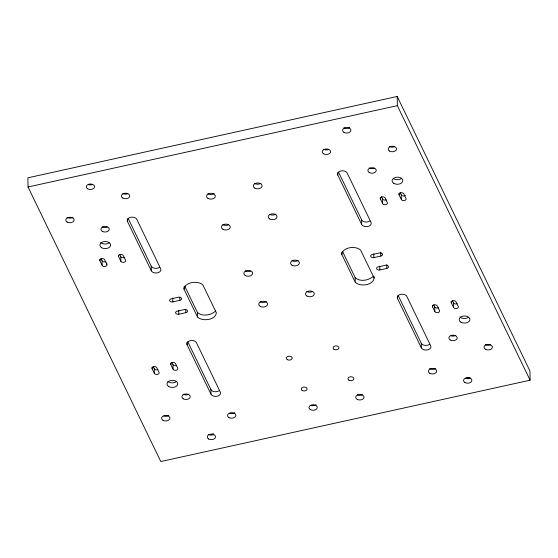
<?xml version="1.0" encoding="UTF-8"?>
<svg xmlns="http://www.w3.org/2000/svg" width="558" height="558" viewBox="0 0 558 558"><rect width="100%" height="100%" fill="white"/><g stroke="black" fill="none" stroke-linecap="round" stroke-linejoin="round"><path stroke-width="0.84" d="M373.567 276.168C369.012 280.444 359.896 282.292 355.153 277.584L342.473 251.365M215.674 311.064C211.064 315.179 202.087 317.035 197.379 312.341L184.698 286.115M397.205 96.457L27.9 177.8L28.046 186.986L160.795 461.543L530.1 380.2L529.954 371.014L397.205 96.457L397.352 105.643L530.1 380.2M28.046 186.986L397.352 105.643M172.82 301.878L179.836 300.33A2.455 1.625 -0.9 0 0 181.427 298.272A2.455 1.625 -0.9 0 0 178.344 297.247L171.327 298.795A2.455 1.625 -0.9 0 0 169.737 300.846A2.455 1.625 -0.9 0 0 172.82 301.878L172.764 298.049M373.839 257.601L380.849 256.059A2.455 1.625 -0.9 0 0 382.439 254.002A2.455 1.625 -0.9 0 0 379.356 252.969L372.346 254.518A2.455 1.625 -0.9 0 0 370.756 256.575A2.455 1.625 -0.9 0 0 373.839 257.601L373.776 253.771M178.79 314.217L185.8 312.668A2.455 1.625 -0.9 0 0 187.39 310.618A2.455 1.625 -0.9 0 0 184.307 309.585L177.298 311.134A2.455 1.625 -0.9 0 0 175.707 313.191A2.455 1.625 -0.9 0 0 178.79 314.217L178.727 310.387M379.803 269.939L386.813 268.398A2.455 1.625 -0.9 0 0 388.403 266.34A2.455 1.625 -0.9 0 0 385.32 265.308L378.31 266.857A2.455 1.625 -0.9 0 0 376.72 268.914A2.455 1.625 -0.9 0 0 379.803 269.939L379.74 266.11M209.564 434.752L213.819 433.817M469.969 377.396L465.714 378.331A4.171 2.762 -0.9 0 0 469.885 378.164M355.223 282.181C359.875 287.07 373.455 285.403 374.118 278.017L360.698 250.256C356.046 245.367 342.459 247.034 341.796 254.42L355.223 282.181L355.153 277.584M197.448 316.93C202.101 321.82 215.688 320.159 216.344 312.773L202.924 285.005C198.23 280.235 184.817 281.888 184.021 289.17L197.448 316.93L197.379 312.341M400.149 192.58L401.272 194.895L401.341 199.485A2.455 1.625 -0.9 0 0 404.424 200.517A2.455 1.625 -0.9 0 0 406.015 198.46L403.783 193.828A2.455 1.625 -0.9 0 0 400.7 192.803A2.455 1.625 -0.9 0 0 399.103 194.861L401.341 199.485M452.357 300.553L453.473 302.861L453.549 307.458A2.455 1.625 -0.9 0 0 456.632 308.483A2.455 1.625 -0.9 0 0 458.223 306.426L455.984 301.801A2.455 1.625 -0.9 0 0 452.901 300.776A2.455 1.625 -0.9 0 0 451.31 302.834L453.549 307.458M381.456 196.702L382.572 199.011L382.642 203.607A2.455 1.625 -0.9 0 0 385.724 204.633A2.455 1.625 -0.9 0 0 387.322 202.575L385.083 197.951A2.455 1.625 -0.9 0 0 382 196.918A2.455 1.625 -0.9 0 0 380.41 198.976L382.642 203.607M433.657 304.668L434.78 306.984L434.849 311.573A2.455 1.625 -0.9 0 0 437.932 312.606A2.455 1.625 -0.9 0 0 439.523 310.548L437.284 305.917A2.455 1.625 -0.9 0 0 434.201 304.891A2.455 1.625 -0.9 0 0 432.61 306.949L434.849 311.573M338.504 172.052L361.605 219.845L361.682 224.435A4.91 3.25 -0.9 0 0 367.848 226.492A4.91 3.25 -0.9 0 0 371.028 222.377L347.167 173.022A4.91 3.25 -0.9 0 0 341.001 170.964A4.91 3.25 -0.9 0 0 337.813 175.079L361.682 224.435M398.161 295.447L421.269 343.24L421.346 347.829A4.91 3.25 -0.9 0 0 427.512 349.887A4.91 3.25 -0.9 0 0 430.692 345.772L406.831 296.417A4.91 3.25 -0.9 0 0 400.658 294.359A4.91 3.25 -0.9 0 0 397.477 298.474L421.346 347.829M128.138 218.387L151.246 266.18L151.316 270.769A4.91 3.25 -0.9 0 0 157.482 272.827A4.91 3.25 -0.9 0 0 160.669 268.712L136.801 219.357A4.91 3.25 -0.9 0 0 130.635 217.299A4.91 3.25 -0.9 0 0 127.454 221.414L151.316 270.769M187.802 341.782L210.91 389.575L210.98 394.164A4.91 3.25 -0.9 0 0 217.146 396.222A4.91 3.25 -0.9 0 0 220.326 392.107L196.465 342.751A4.91 3.25 -0.9 0 0 190.299 340.694A4.91 3.25 -0.9 0 0 187.111 344.809L210.98 394.164M119.67 254.357L120.786 256.673L120.856 261.27A2.455 1.625 -0.9 0 0 123.939 262.295A2.455 1.625 -0.9 0 0 125.536 260.237L123.297 255.613A2.455 1.625 -0.9 0 0 120.214 254.581A2.455 1.625 -0.9 0 0 118.624 256.638L120.856 261.27M171.871 362.33L172.994 364.646L173.064 369.236A2.455 1.625 -0.9 0 0 176.147 370.268A2.455 1.625 -0.9 0 0 177.737 368.21L175.498 363.579A2.455 1.625 -0.9 0 0 172.415 362.554A2.455 1.625 -0.9 0 0 170.825 364.611L173.064 369.236M106.836 264.359L104.597 259.728A2.455 1.625 -0.9 0 0 101.514 258.703A2.455 1.625 -0.9 0 0 99.924 260.76L102.156 265.385A2.455 1.625 -0.9 0 0 105.239 266.417A2.455 1.625 -0.9 0 0 106.836 264.359L106.808 262.825M100.97 258.48L102.086 260.795L102.156 265.385M153.171 366.453L154.294 368.761L154.364 373.358A2.455 1.625 -0.9 0 0 157.447 374.383A2.455 1.625 -0.9 0 0 159.037 372.325L156.798 367.701A2.455 1.625 -0.9 0 0 153.715 366.676A2.455 1.625 -0.9 0 0 152.125 368.726L154.364 373.358M451.289 301.299L451.31 302.834M432.59 305.421L432.61 306.949M399.082 193.326L399.103 194.861M397.442 296.179L397.477 298.474M386.757 264.569L386.813 268.398M380.382 197.448L380.41 198.976M380.786 252.23L380.849 256.059M374.097 276.489L374.118 278.017M341.761 252.118L341.796 254.42M337.778 172.785L337.813 175.079M187.076 342.514L187.111 344.809M185.751 309.606L185.8 312.668M183.987 286.875L184.021 289.17M179.788 297.268L179.836 300.33M170.804 363.077L170.825 364.611M152.104 367.199L152.125 368.726M127.412 219.12L127.454 221.414M118.596 255.111L118.624 256.638M99.896 259.226L99.924 260.76M349.761 127.524A4.171 2.762 -0.9 0 1 343.868 127.761M328.627 149.453A4.171 2.762 -0.9 0 1 323.563 149.216M374.244 168.167A4.171 2.762 -0.9 0 1 369.187 167.93M394.548 146.712A4.171 2.762 -0.9 0 1 389.491 146.475M435.568 368.44A4.171 2.762 -0.9 0 1 429.674 368.678M455.223 335.644A4.171 2.762 -0.9 0 1 451.052 335.811M490.37 344.886A4.171 2.762 -0.9 0 1 485.314 344.649M92.621 184.454A4.171 2.762 -0.9 0 1 88.45 184.614M127.768 193.696A4.171 2.762 -0.9 0 1 122.711 193.459M107.282 226.973A4.171 2.762 -0.9 0 1 102.226 226.736M72.965 217.25A4.171 2.762 -0.9 0 1 67.072 217.487M213.581 434.619A4.171 2.762 -0.9 0 1 208.518 434.382M234.716 412.683A4.171 2.762 -0.9 0 1 229.715 413.325M188.262 394.443A4.171 2.762 -0.9 0 1 183.198 394.206M168.788 415.431A4.171 2.762 -0.9 0 1 163.787 416.073M298.181 260.37A4.415 2.929 -0.9 0 1 291.946 260.621M250.556 271.167A4.415 2.929 -0.9 0 1 245.199 270.916M266.347 301.515A4.415 2.929 -0.9 0 1 260.112 301.766M312.215 291.715A4.415 2.929 -0.9 0 1 306.858 291.464M214.146 193.542A4.415 2.929 -0.9 0 1 207.904 193.793M228.18 224.895A4.415 2.929 -0.9 0 1 222.823 224.644M260.893 183.247A4.415 2.929 -0.9 0 1 254.657 183.498M275.805 214.098A4.415 2.929 -0.9 0 1 269.57 214.342M219.21 390.698A4.91 3.25 -0.9 0 1 210.91 389.575M429.576 344.363A4.91 3.25 -0.9 0 1 421.269 343.24M369.912 220.968A4.91 3.25 -0.9 0 1 361.605 219.845M159.546 267.303A4.91 3.25 -0.9 0 1 151.246 266.18M362.47 394.722A4.171 2.762 -0.9 0 1 357.392 394.897M316.135 404.752A4.171 2.762 -0.9 0 1 311.141 405.387M468.483 317.321A5.399 3.578 -0.9 0 1 459.945 316.916M401.362 178.497A5.399 3.578 -0.9 0 1 393.739 178.804M176.307 381.672A5.399 3.578 -0.9 0 1 167.777 381.274M109.187 242.856A5.399 3.578 -0.9 0 1 100.656 242.451M105.748 261.632A2.455 1.625 -0.9 0 1 102.086 260.795M124.936 257.238A2.455 1.625 -0.9 0 1 120.786 256.673M157.956 369.605A2.455 1.625 -0.9 0 1 154.294 368.761M176.656 365.483A2.455 1.625 -0.9 0 1 172.994 364.646M438.442 307.828A2.455 1.625 -0.9 0 1 434.78 306.984M457.142 303.705A2.455 1.625 -0.9 0 1 453.473 302.861M386.234 199.855A2.455 1.625 -0.9 0 1 382.572 199.011M405.422 195.46A2.455 1.625 -0.9 0 1 401.272 194.895M450.236 339.996A4.171 2.762 -0.9 0 0 457.114 338.483A4.171 2.762 -0.9 0 0 451.771 335.309A4.171 2.762 -0.9 0 0 450.236 339.996M485.383 349.245A4.171 2.762 -0.9 0 0 492.268 347.725A4.171 2.762 -0.9 0 0 486.925 344.551A4.171 2.762 -0.9 0 0 485.383 349.245M429.751 373.274A4.171 2.762 -0.9 0 0 436.628 371.754A4.171 2.762 -0.9 0 0 431.285 368.58A4.171 2.762 -0.9 0 0 429.751 373.274M464.898 382.516A4.171 2.762 -0.9 0 0 471.782 381.002A4.171 2.762 -0.9 0 0 466.439 377.829A4.171 2.762 -0.9 0 0 464.898 382.516M323.633 153.813A4.171 2.762 -0.9 0 0 330.517 152.292A4.171 2.762 -0.9 0 0 325.175 149.119A4.171 2.762 -0.9 0 0 323.633 153.813M343.937 132.351A4.171 2.762 -0.9 0 0 350.822 130.837A4.171 2.762 -0.9 0 0 345.479 127.663A4.171 2.762 -0.9 0 0 343.937 132.351M369.257 172.527A4.171 2.762 -0.9 0 0 376.141 171.013A4.171 2.762 -0.9 0 0 370.798 167.832A4.171 2.762 -0.9 0 0 369.257 172.527M389.561 151.065A4.171 2.762 -0.9 0 0 396.445 149.551A4.171 2.762 -0.9 0 0 391.102 146.377A4.171 2.762 -0.9 0 0 389.561 151.065M87.634 188.806A4.171 2.762 -0.9 0 0 94.511 187.293A4.171 2.762 -0.9 0 0 89.168 184.119A4.171 2.762 -0.9 0 0 87.634 188.806M122.781 198.055A4.171 2.762 -0.9 0 0 129.665 196.535A4.171 2.762 -0.9 0 0 124.322 193.361A4.171 2.762 -0.9 0 0 122.781 198.055M102.295 231.326A4.171 2.762 -0.9 0 0 109.18 229.812A4.171 2.762 -0.9 0 0 103.837 226.639A4.171 2.762 -0.9 0 0 102.295 231.326M67.148 222.084A4.171 2.762 -0.9 0 0 74.026 220.563A4.171 2.762 -0.9 0 0 68.683 217.39A4.171 2.762 -0.9 0 0 67.148 222.084M162.971 420.258A4.171 2.762 -0.9 0 0 169.848 418.744A4.171 2.762 -0.9 0 0 164.505 415.57A4.171 2.762 -0.9 0 0 162.971 420.258M183.268 398.803A4.171 2.762 -0.9 0 0 190.152 397.282A4.171 2.762 -0.9 0 0 184.81 394.108A4.171 2.762 -0.9 0 0 183.268 398.803M208.587 438.972A4.171 2.762 -0.9 0 0 215.472 437.458A4.171 2.762 -0.9 0 0 210.129 434.284A4.171 2.762 -0.9 0 0 208.587 438.972M228.892 417.517A4.171 2.762 -0.9 0 0 235.776 415.996A4.171 2.762 -0.9 0 0 230.433 412.822A4.171 2.762 -0.9 0 0 228.892 417.517M292.015 265.21A4.415 2.929 -0.9 0 0 299.304 263.606A4.415 2.929 -0.9 0 0 293.647 260.244A4.415 2.929 -0.9 0 0 292.015 265.21M245.269 275.506A4.415 2.929 -0.9 0 0 252.558 273.901A4.415 2.929 -0.9 0 0 246.901 270.539A4.415 2.929 -0.9 0 0 245.269 275.506M260.181 306.356A4.415 2.929 -0.9 0 0 267.47 304.752A4.415 2.929 -0.9 0 0 261.814 301.39A4.415 2.929 -0.9 0 0 260.181 306.356M306.935 296.061A4.415 2.929 -0.9 0 0 314.217 294.457A4.415 2.929 -0.9 0 0 308.56 291.095A4.415 2.929 -0.9 0 0 306.935 296.061M207.981 198.39A4.415 2.929 -0.9 0 0 215.262 196.779A4.415 2.929 -0.9 0 0 209.606 193.417A4.415 2.929 -0.9 0 0 207.981 198.39M254.727 188.088A4.415 2.929 -0.9 0 0 262.016 186.484A4.415 2.929 -0.9 0 0 256.359 183.122A4.415 2.929 -0.9 0 0 254.727 188.088M269.64 218.938A4.415 2.929 -0.9 0 0 276.928 217.334A4.415 2.929 -0.9 0 0 271.272 213.972A4.415 2.929 -0.9 0 0 269.64 218.938M222.893 229.233A4.415 2.929 -0.9 0 0 230.182 227.629A4.415 2.929 -0.9 0 0 224.525 224.267A4.415 2.929 -0.9 0 0 222.893 229.233M357.462 399.493A4.171 2.762 -0.9 0 0 364.025 397.429A4.171 2.762 -0.9 0 0 358.124 394.715A4.171 2.762 -0.9 0 0 357.462 399.493M310.318 409.579A4.171 2.762 -0.9 0 0 317.202 408.065A4.171 2.762 -0.9 0 0 311.859 404.885A4.171 2.762 -0.9 0 0 310.318 409.579M334.026 349.315A2.943 1.953 -0.9 0 0 338.88 348.248A2.943 1.953 -0.9 0 0 335.114 346.002A2.943 1.953 -0.9 0 0 334.026 349.315M287.279 359.61A2.943 1.953 -0.9 0 0 292.134 358.543A2.943 1.953 -0.9 0 0 288.367 356.304A2.943 1.953 -0.9 0 0 287.279 359.61M302.192 390.46A2.943 1.953 -0.9 0 0 307.053 389.393A2.943 1.953 -0.9 0 0 303.28 387.147A2.943 1.953 -0.9 0 0 302.192 390.46M101.64 247.752A5.399 3.578 -0.9 0 0 110.54 245.792A5.399 3.578 -0.9 0 0 103.628 241.684A5.399 3.578 -0.9 0 0 101.64 247.752M168.76 386.568A5.399 3.578 -0.9 0 0 177.667 384.608A5.399 3.578 -0.9 0 0 170.748 380.5A5.399 3.578 -0.9 0 0 168.76 386.568M460.929 322.217A5.399 3.578 -0.9 0 0 469.836 320.257A5.399 3.578 -0.9 0 0 462.924 316.149A5.399 3.578 -0.9 0 0 460.929 322.217M393.809 183.401A5.399 3.578 -0.9 0 0 402.716 181.434A5.399 3.578 -0.9 0 0 395.803 177.325A5.399 3.578 -0.9 0 0 393.809 183.401M348.938 380.165A2.943 1.953 -0.9 0 0 353.8 379.091A2.943 1.953 -0.9 0 0 350.026 376.852A2.943 1.953 -0.9 0 0 348.938 380.165"/></g></svg>
